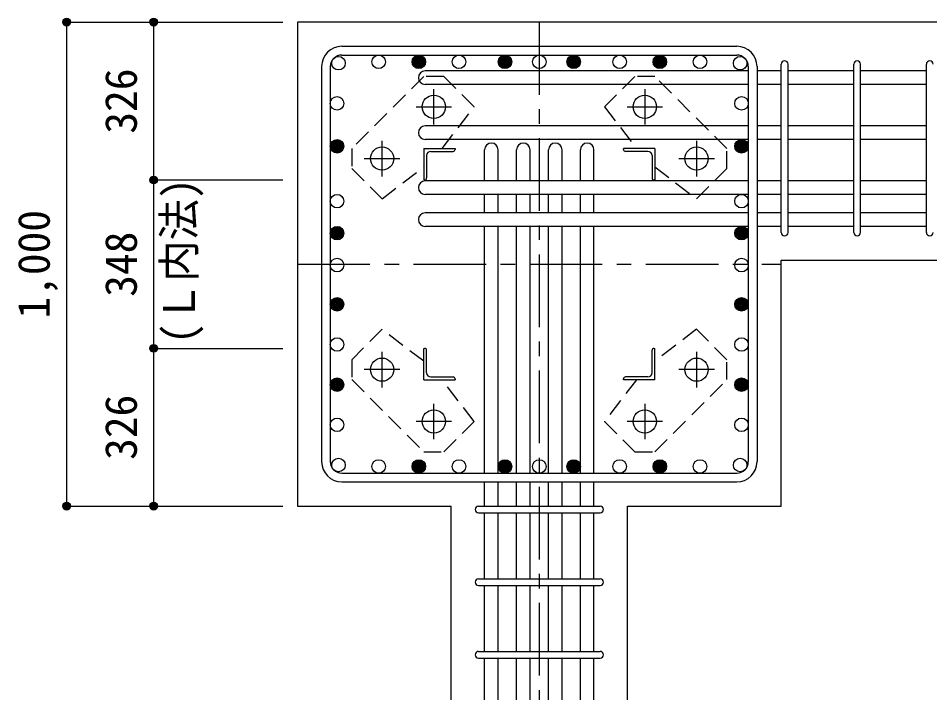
# Model space of a CAD drawing. Units: millimetres at full size, sheet at 1:30. Extents: x -5973 to 5954, y -4195 to 4201.
# Drawn here: x -525 to 1359, y 1623 to 3031 of the extents above; entities that cross this region are included whole.
import ezdxf
from ezdxf.enums import TextEntityAlignment as Align

# ---------------------------------------------------------------- set-up
doc = ezdxf.new("R2010")
doc.units = ezdxf.units.MM
doc.header["$LTSCALE"] = 30
doc.header["$PDMODE"] = 32
doc.header["$PDSIZE"] = 15
doc.linetypes.add('CHAIN1', pattern=[8, 5, -1, 1, -1])
doc.linetypes.add('DASHED1', pattern=[1.8, 1.2, -0.6])
for name, color, linetype in [('0-1', 2, 'Continuous'), ('0-2', 4, 'Continuous'), ('0-3', 4, 'Continuous'), ('0-4', 7, 'Continuous'), ('0-5', 7, 'Continuous'), ('0-6', 7, 'Continuous'), ('0-7', 4, 'Continuous'), ('0-9', 4, 'DASHED1'), ('0-D', 4, 'Continuous')]:
    doc.layers.add(name, color=color, linetype=linetype)
doc.styles.add('ＭＳ ゴシック', font='')
doc.styles.get('ＭＳ ゴシック').set_extended_font_data('MS Gothic')

msp = doc.modelspace()

# ---------------------------------------------------------------- linework, layer by layer
at = {"layer": '0-1'}
for p, q in [((52.44, 3023.3), (52.44, 2023.3)), ((1452.44, 3023.3), (52.44, 3023.3)), ((1052.44, 2531.8), (1452.44, 2531.8)), ((1052.44, 2023.3), (1052.44, 2531.8)), ((52.44, 2023.3), (369.94, 2023.3)), ((369.94, 1623.3), (369.94, 2023.3))]:
    msp.add_line(p, q, dxfattribs=at)
msp.add_lwpolyline([(734.94, 1623.3), (734.94, 2023.3), (1052.44, 2023.3)], dxfattribs=at)
at = {"layer": '0-2', "linetype": 'CHAIN1'}
for p, q in [((334.44, 2811.6), (334.44, 2885.1)), ((770.44, 2885.1), (770.44, 2811.6)), ((297.64, 2848.3), (371.14, 2848.3)), ((733.74, 2848.3), (807.24, 2848.3)), ((227.44, 2704.6), (227.44, 2778.1)), ((877.44, 2778.1), (877.44, 2704.6)), ((190.64, 2741.3), (264.14, 2741.3)), ((840.74, 2741.3), (914.24, 2741.3)), ((227.44, 2268.5), (227.44, 2342)), ((877.44, 2342), (877.44, 2268.5)), ((264.14, 2305.3), (190.64, 2305.3)), ((914.24, 2305.3), (840.74, 2305.3)), ((334.44, 2161.5), (334.44, 2235)), ((770.44, 2235), (770.44, 2161.5)), ((371.14, 2198.3), (297.64, 2198.3)), ((807.24, 2198.3), (733.74, 2198.3))]:
    msp.add_line(p, q, dxfattribs=at)
at = {"layer": '0-2'}
for p, q in [((313.44, 2762.3), (378.44, 2762.3)), ((313.44, 2762.3), (313.44, 2697.3)), ((327.94, 2756.3), (374.44, 2756.3)), ((378.44, 2762.3), (378.44, 2760.3)), ((791.44, 2762.3), (726.44, 2762.3)), ((726.44, 2760.3), (726.44, 2762.3)), ((776.94, 2756.3), (730.44, 2756.3)), ((791.44, 2762.3), (791.44, 2697.3)), ((319.44, 2747.8), (319.44, 2701.3)), ((785.44, 2747.8), (785.44, 2701.3)), ((315.44, 2697.3), (313.44, 2697.3)), ((791.44, 2697.3), (789.44, 2697.3)), ((313.44, 2349.3), (315.44, 2349.3)), ((313.44, 2284.3), (313.44, 2349.3)), ((319.44, 2298.8), (319.44, 2345.3)), ((785.44, 2298.8), (785.44, 2345.3)), ((789.44, 2349.3), (791.44, 2349.3)), ((791.44, 2284.3), (791.44, 2349.3)), ((313.44, 2284.3), (378.44, 2284.3)), ((327.94, 2290.3), (374.44, 2290.3)), ((378.44, 2286.3), (378.44, 2284.3)), ((726.44, 2284.3), (726.44, 2286.3)), ((791.44, 2284.3), (726.44, 2284.3)), ((776.94, 2290.3), (730.44, 2290.3))]:
    msp.add_line(p, q, dxfattribs=at)
at = {"layer": '0-2', "color": 3}
for centre in [(334.44, 2848.3), (770.44, 2848.3), (227.44, 2741.3), (877.44, 2741.3), (227.44, 2305.3), (877.44, 2305.3), (334.44, 2198.3), (770.44, 2198.3)]:
    msp.add_circle(centre, 24, dxfattribs=at)
at = {"layer": '0-2'}
for centre, radius, start, end in [((327.94, 2747.8), 8.5, 90, 180), ((374.44, 2760.3), 4, 270, 0), ((730.44, 2760.3), 4, 180, 270), ((776.94, 2747.8), 8.5, 0, 90), ((315.44, 2701.3), 4, 270, 0), ((789.44, 2701.3), 4, 180, 270), ((315.44, 2345.3), 4, 0, 90), ((789.44, 2345.3), 4, 90, 180), ((327.94, 2298.8), 8.5, 180, 270), ((776.94, 2298.8), 8.5, 270, 0), ((374.44, 2286.3), 4, 0, 90), ((730.44, 2286.3), 4, 90, 180)]:
    msp.add_arc(centre, radius, start, end, dxfattribs=at)
at = {"layer": '0-3', "color": 3}
for centre in [(137.37, 2938.37), (220.38, 2941.3), (303.39, 2941.3), (303.39, 2941.3), (386.41, 2941.3), (481.44, 2941.3), (552.44, 2941.3), (623.44, 2941.3), (623.44, 2941.3), (718.47, 2941.3), (801.48, 2941.3), (801.48, 2941.3), (884.49, 2941.3), (967.51, 2938.37), (134.44, 2855.36), (970.44, 2855.36), (134.44, 2766.83), (134.44, 2766.83), (970.44, 2766.83), (970.44, 2766.83), (134.44, 2653.3), (970.44, 2653.3), (134.44, 2587.3), (134.44, 2587.3), (970.44, 2587.3), (970.44, 2587.3), (134.44, 2521.3), (970.44, 2521.3), (134.44, 2440.29), (970.44, 2440.29), (134.44, 2357.27), (970.44, 2357.27), (134.44, 2274.26), (134.44, 2274.26), (970.44, 2274.26), (970.44, 2274.26), (134.44, 2191.24), (970.44, 2191.24), (137.37, 2108.23), (220.38, 2105.3), (303.39, 2105.3), (303.39, 2105.3), (386.41, 2105.3), (481.44, 2105.3), (552.44, 2105.3), (623.44, 2105.3), (623.44, 2105.3), (718.47, 2105.3), (801.48, 2105.3), (801.48, 2105.3), (884.49, 2105.3), (967.51, 2108.23)]:
    msp.add_circle(centre, 14, dxfattribs=at)
at = {"layer": '0-3'}
for centre, radius in [((303.39, 2941.3), 14), ((303.39, 2941.3), 12.6), ((303.39, 2941.3), 11.2), ((303.39, 2941.3), 9.8), ((303.39, 2941.3), 8.4), ((303.39, 2941.3), 7), ((303.39, 2941.3), 5.6), ((303.39, 2941.3), 4.2), ((303.39, 2941.3), 2.8), ((303.39, 2941.3), 1.4), ((481.44, 2941.3), 14), ((481.44, 2941.3), 12.6), ((481.44, 2941.3), 11.2), ((481.44, 2941.3), 9.8), ((481.44, 2941.3), 8.4), ((481.44, 2941.3), 7), ((481.44, 2941.3), 5.6), ((481.44, 2941.3), 4.2), ((481.44, 2941.3), 2.8), ((481.44, 2941.3), 1.4), ((623.44, 2941.3), 14), ((623.44, 2941.3), 12.6), ((623.44, 2941.3), 11.2), ((623.44, 2941.3), 9.8), ((623.44, 2941.3), 8.4), ((623.44, 2941.3), 7), ((623.44, 2941.3), 5.6), ((623.44, 2941.3), 4.2), ((623.44, 2941.3), 2.8), ((623.44, 2941.3), 1.4), ((801.48, 2941.3), 14), ((801.48, 2941.3), 12.6), ((801.48, 2941.3), 11.2), ((801.48, 2941.3), 9.8), ((801.48, 2941.3), 8.4), ((801.48, 2941.3), 7), ((801.48, 2941.3), 5.6), ((801.48, 2941.3), 4.2), ((801.48, 2941.3), 2.8), ((801.48, 2941.3), 1.4), ((134.44, 2766.83), 14), ((134.44, 2766.83), 12.6), ((134.44, 2766.83), 11.2), ((134.44, 2766.83), 9.8), ((134.44, 2766.83), 8.4), ((134.44, 2766.83), 7), ((134.44, 2766.83), 5.6), ((134.44, 2766.83), 4.2), ((134.44, 2766.83), 2.8), ((970.44, 2766.83), 14), ((970.44, 2766.83), 12.6), ((970.44, 2766.83), 11.2), ((970.44, 2766.83), 9.8), ((970.44, 2766.83), 8.4), ((970.44, 2766.83), 7), ((970.44, 2766.83), 5.6), ((970.44, 2766.83), 4.2), ((970.44, 2766.83), 2.8), ((134.44, 2766.83), 1.4), ((970.44, 2766.83), 1.4), ((134.44, 2587.3), 14), ((970.44, 2587.3), 14), ((134.44, 2587.3), 12.6), ((134.44, 2587.3), 11.2), ((134.44, 2587.3), 9.8), ((134.44, 2587.3), 8.4), ((134.44, 2587.3), 7), ((134.44, 2587.3), 5.6), ((134.44, 2587.3), 4.2), ((134.44, 2587.3), 2.8), ((134.44, 2587.3), 1.4), ((970.44, 2587.3), 12.6), ((970.44, 2587.3), 11.2), ((970.44, 2587.3), 9.8), ((970.44, 2587.3), 8.4), ((970.44, 2587.3), 7), ((970.44, 2587.3), 5.6), ((970.44, 2587.3), 4.2), ((970.44, 2587.3), 2.8), ((970.44, 2587.3), 1.4), ((134.44, 2440.29), 14), ((134.44, 2440.29), 12.6), ((134.44, 2440.29), 11.2), ((134.44, 2440.29), 9.8), ((970.44, 2440.29), 14), ((970.44, 2440.29), 12.6), ((970.44, 2440.29), 11.2), ((970.44, 2440.29), 9.8), ((134.44, 2440.29), 8.4), ((134.44, 2440.29), 7), ((134.44, 2440.29), 5.6), ((134.44, 2440.29), 4.2), ((134.44, 2440.29), 2.8), ((134.44, 2440.29), 1.4), ((970.44, 2440.29), 8.4), ((970.44, 2440.29), 7), ((970.44, 2440.29), 5.6), ((970.44, 2440.29), 4.2), ((970.44, 2440.29), 2.8), ((970.44, 2440.29), 1.4), ((134.44, 2274.26), 14), ((134.44, 2274.26), 12.6), ((134.44, 2274.26), 11.2), ((134.44, 2274.26), 9.8), ((134.44, 2274.26), 8.4), ((134.44, 2274.26), 7), ((134.44, 2274.26), 5.6), ((970.44, 2274.26), 14), ((970.44, 2274.26), 12.6), ((970.44, 2274.26), 11.2), ((970.44, 2274.26), 9.8), ((970.44, 2274.26), 8.4), ((970.44, 2274.26), 7), ((970.44, 2274.26), 5.6), ((134.44, 2274.26), 4.2), ((134.44, 2274.26), 2.8), ((134.44, 2274.26), 1.4), ((970.44, 2274.26), 4.2), ((970.44, 2274.26), 2.8), ((970.44, 2274.26), 1.4), ((303.39, 2105.3), 14), ((303.39, 2105.3), 12.6), ((303.39, 2105.3), 11.2), ((303.39, 2105.3), 9.8), ((303.39, 2105.3), 8.4), ((303.39, 2105.3), 7), ((303.39, 2105.3), 5.6), ((481.44, 2105.3), 14), ((481.44, 2105.3), 12.6), ((481.44, 2105.3), 11.2), ((481.44, 2105.3), 9.8), ((481.44, 2105.3), 8.4), ((481.44, 2105.3), 7), ((481.44, 2105.3), 5.6), ((623.44, 2105.3), 14), ((623.44, 2105.3), 12.6), ((623.44, 2105.3), 11.2), ((623.44, 2105.3), 9.8), ((623.44, 2105.3), 8.4), ((623.44, 2105.3), 7), ((623.44, 2105.3), 5.6), ((801.48, 2105.3), 14), ((801.48, 2105.3), 12.6), ((801.48, 2105.3), 11.2), ((801.48, 2105.3), 9.8), ((801.48, 2105.3), 8.4), ((801.48, 2105.3), 7), ((801.48, 2105.3), 5.6), ((303.39, 2105.3), 4.2), ((303.39, 2105.3), 2.8), ((303.39, 2105.3), 1.4), ((481.44, 2105.3), 4.2), ((481.44, 2105.3), 2.8), ((481.44, 2105.3), 1.4), ((623.44, 2105.3), 4.2), ((623.44, 2105.3), 2.8), ((623.44, 2105.3), 1.4), ((801.48, 2105.3), 4.2), ((801.48, 2105.3), 2.8), ((801.48, 2105.3), 1.4)]:
    msp.add_circle(centre, radius, dxfattribs=at)
at = {"layer": '0-4'}
for p, q in [((144.44, 2973.3), (960.44, 2973.3)), ((144.44, 2955.3), (960.44, 2955.3)), ((102.44, 2931.3), (102.44, 2115.3)), ((120.44, 2931.3), (120.44, 2115.3)), ((984.44, 2931.3), (984.44, 2115.3)), ((1002.44, 2931.3), (1002.44, 2115.3)), ((144.44, 2091.3), (960.44, 2091.3)), ((144.44, 2073.3), (960.44, 2073.3))]:
    msp.add_line(p, q, dxfattribs=at)
for centre, radius, start, end in [((144.44, 2931.3), 42, 90, 180), ((960.44, 2931.3), 42, 0, 90), ((144.44, 2931.3), 24, 90, 180), ((960.44, 2931.3), 24, 0, 90), ((144.44, 2115.3), 42, 180, 270), ((144.44, 2115.3), 24, 180, 270), ((960.44, 2115.3), 42, 270, 0), ((960.44, 2115.3), 24, 270, 0)]:
    msp.add_arc(centre, radius, start, end, dxfattribs=at)
at = {"layer": '0-5'}
for p, q in [((984.44, 2922.37), (316.44, 2922.37)), ((1052.44, 2922.37), (1002.44, 2922.37)), ((1202.44, 2922.37), (1066.44, 2922.37)), ((1352.44, 2922.37), (1216.44, 2922.37)), ((984.44, 2894.37), (316.44, 2894.37)), ((1052.44, 2894.37), (1002.44, 2894.37)), ((1202.44, 2894.37), (1066.44, 2894.37)), ((1352.44, 2894.37), (1216.44, 2894.37)), ((984.44, 2808.83), (316.44, 2808.83)), ((1052.44, 2808.83), (1002.44, 2808.83)), ((1202.44, 2808.83), (1066.44, 2808.83)), ((1352.44, 2808.83), (1216.44, 2808.83)), ((984.44, 2780.83), (316.44, 2780.83)), ((1052.44, 2780.83), (1002.44, 2780.83)), ((1202.44, 2780.83), (1066.44, 2780.83)), ((1352.44, 2780.83), (1216.44, 2780.83)), ((439.44, 2695.3), (439.44, 2759.3)), ((467.44, 2695.3), (467.44, 2759.3)), ((505.44, 2695.3), (505.44, 2759.3)), ((533.44, 2695.3), (533.44, 2759.3)), ((571.44, 2695.3), (571.44, 2759.3)), ((599.44, 2695.3), (599.44, 2759.3)), ((637.44, 2695.3), (637.44, 2759.3)), ((665.44, 2695.3), (665.44, 2759.3)), ((984.44, 2695.3), (316.44, 2695.3)), ((1052.44, 2695.3), (1002.44, 2695.3)), ((1202.44, 2695.3), (1066.44, 2695.3)), ((1352.44, 2695.3), (1216.44, 2695.3)), ((984.44, 2667.3), (316.44, 2667.3)), ((439.44, 2629.3), (439.44, 2667.3)), ((467.44, 2629.3), (467.44, 2667.3)), ((505.44, 2629.3), (505.44, 2667.3)), ((533.44, 2629.3), (533.44, 2667.3)), ((571.44, 2629.3), (571.44, 2667.3)), ((599.44, 2629.3), (599.44, 2667.3)), ((637.44, 2629.3), (637.44, 2667.3)), ((665.44, 2629.3), (665.44, 2667.3)), ((1052.44, 2667.3), (1002.44, 2667.3)), ((1202.44, 2667.3), (1066.44, 2667.3)), ((1352.44, 2667.3), (1216.44, 2667.3)), ((984.44, 2629.3), (316.44, 2629.3)), ((1052.44, 2629.3), (1002.44, 2629.3)), ((1202.44, 2629.3), (1066.44, 2629.3)), ((1352.44, 2629.3), (1216.44, 2629.3)), ((984.44, 2601.3), (316.44, 2601.3)), ((439.44, 2091.3), (439.44, 2601.3)), ((467.44, 2091.3), (467.44, 2601.3)), ((505.44, 2091.3), (505.44, 2601.3)), ((533.44, 2091.3), (533.44, 2601.3)), ((571.44, 2091.3), (571.44, 2601.3)), ((599.44, 2091.3), (599.44, 2601.3)), ((637.44, 2091.3), (637.44, 2601.3)), ((665.44, 2091.3), (665.44, 2601.3)), ((1052.44, 2601.3), (1002.44, 2601.3)), ((1202.44, 2601.3), (1066.44, 2601.3)), ((1352.44, 2601.3), (1216.44, 2601.3)), ((439.44, 2023.3), (439.44, 2073.3)), ((467.44, 2023.3), (467.44, 2073.3)), ((505.44, 2023.3), (505.44, 2073.3)), ((533.44, 2023.3), (533.44, 2073.3)), ((571.44, 2023.3), (571.44, 2073.3)), ((599.44, 2023.3), (599.44, 2073.3)), ((637.44, 2023.3), (637.44, 2073.3)), ((665.44, 2023.3), (665.44, 2073.3)), ((439.44, 1873.3), (439.44, 2009.3)), ((467.44, 1873.3), (467.44, 2009.3)), ((505.44, 1873.3), (505.44, 2009.3)), ((533.44, 1873.3), (533.44, 2009.3)), ((571.44, 1873.3), (571.44, 2009.3)), ((599.44, 1873.3), (599.44, 2009.3)), ((637.44, 1873.3), (637.44, 2009.3)), ((665.44, 1873.3), (665.44, 2009.3)), ((439.44, 1723.3), (439.44, 1859.3)), ((467.44, 1723.3), (467.44, 1859.3)), ((505.44, 1723.3), (505.44, 1859.3)), ((533.44, 1723.3), (533.44, 1859.3)), ((571.44, 1723.3), (571.44, 1859.3)), ((599.44, 1723.3), (599.44, 1859.3)), ((637.44, 1723.3), (637.44, 1859.3)), ((665.44, 1723.3), (665.44, 1859.3)), ((439.44, 1623.3), (439.44, 1709.3)), ((467.44, 1623.3), (467.44, 1709.3)), ((505.44, 1623.3), (505.44, 1709.3)), ((533.44, 1623.3), (533.44, 1709.3)), ((571.44, 1623.3), (571.44, 1709.3)), ((599.44, 1623.3), (599.44, 1709.3)), ((637.44, 1623.3), (637.44, 1709.3)), ((665.44, 1623.3), (665.44, 1709.3))]:
    msp.add_line(p, q, dxfattribs=at)
for centre, start, end in [((316.44, 2908.37), 90, 270), ((316.44, 2794.83), 90, 270), ((453.44, 2759.3), 0, 180), ((519.44, 2759.3), 0, 180), ((585.44, 2759.3), 0, 180), ((651.44, 2759.3), 0, 180), ((316.44, 2681.3), 90, 270), ((316.44, 2615.3), 90, 270)]:
    msp.add_arc(centre, 14, start, end, dxfattribs=at)
at = {"layer": '0-6'}
for p, q in [((1052.44, 2588.8), (1052.44, 2936.37)), ((1066.44, 2588.8), (1066.44, 2936.37)), ((1202.44, 2588.8), (1202.44, 2936.37)), ((1216.44, 2588.8), (1216.44, 2936.37)), ((1352.44, 2588.8), (1352.44, 2936.37)), ((426.94, 2023.3), (677.94, 2023.3)), ((426.94, 2009.3), (677.94, 2009.3)), ((426.94, 1873.3), (677.94, 1873.3)), ((426.94, 1859.3), (677.94, 1859.3)), ((426.94, 1723.3), (677.94, 1723.3)), ((426.94, 1709.3), (677.94, 1709.3))]:
    msp.add_line(p, q, dxfattribs=at)
for centre, start, end in [((1059.44, 2936.37), 0, 180), ((1059.44, 2936.37), 0, 180), ((1059.44, 2936.37), 0, 180), ((1059.44, 2936.37), 0, 180), ((1209.44, 2936.37), 0, 180), ((1359.44, 2936.37), 0, 180), ((1059.44, 2588.8), 180, 0), ((1059.44, 2588.8), 180, 0), ((1059.44, 2588.8), 180, 0), ((1059.44, 2588.8), 180, 0), ((1209.44, 2588.8), 180, 0), ((1359.44, 2588.8), 180, 0), ((426.94, 2016.3), 90, 270), ((426.94, 2016.3), 90, 270), ((426.94, 2016.3), 90, 270), ((426.94, 2016.3), 90, 270), ((677.94, 2016.3), 270, 90), ((677.94, 2016.3), 270, 90), ((677.94, 2016.3), 270, 90), ((677.94, 2016.3), 270, 90), ((426.94, 1866.3), 90, 270), ((677.94, 1866.3), 270, 90), ((426.94, 1716.3), 90, 270), ((677.94, 1716.3), 270, 90)]:
    msp.add_arc(centre, 7, start, end, dxfattribs=at)
at = {"layer": '0-9'}
for points in [[(313.84, 2911.1), (164.64, 2761.9), (164.64, 2720.9), (227.54, 2658), (313.44, 2724.1)], [(351.64, 2762.3), (417.74, 2848.2), (354.84, 2911.1), (313.84, 2911.1)], [(940.24, 2761.9), (791.04, 2911.1), (750.04, 2911.1), (687.14, 2848.2), (753.24, 2762.3)], [(791.44, 2724.1), (877.34, 2658), (940.24, 2720.9), (940.24, 2761.9)], [(313.44, 2322.5), (227.54, 2388.6), (164.64, 2325.7), (164.64, 2284.7)], [(791.04, 2135.5), (940.24, 2284.7), (940.24, 2325.7), (877.33, 2388.6), (791.43, 2322.5)], [(164.64, 2284.7), (313.84, 2135.5), (354.84, 2135.5), (417.74, 2198.4), (351.64, 2284.3)], [(753.23, 2284.3), (687.13, 2198.4), (750.04, 2135.5), (791.04, 2135.5)]]:
    msp.add_lwpolyline(points, dxfattribs=at)
at = {"layer": '0-D'}
for p, q in [((-424.6, 3023.3), (-424.6, 2023.3)), ((-424.6, 3023.3), (-244.6, 3023.3)), ((-424.6, 3023.3), (-244.6, 3023.3)), ((-244.6, 3023.3), (22.44, 3023.3)), ((-244.6, 3023.3), (22.44, 3023.3)), ((-244.6, 3023.3), (22.44, 3023.3)), ((-244.6, 2697.3), (-244.6, 3023.3)), ((-244.6, 3023.3), (22.44, 3023.3)), ((-244.6, 2349.3), (-244.6, 2697.3)), ((-244.6, 2697.3), (22.44, 2697.3)), ((-244.6, 2023.3), (-244.6, 2349.3)), ((-244.6, 2349.3), (22.44, 2349.3)), ((-424.6, 2023.3), (-244.6, 2023.3)), ((-244.6, 2023.3), (22.44, 2023.3)), ((-244.6, 2023.3), (22.44, 2023.3))]:
    msp.add_line(p, q, dxfattribs=at)
at = {"layer": '0-D', "linetype": 'CHAIN1'}
for p, q in [((552.44, 3023.3), (552.44, 1623.3)), ((52.44, 2523.3), (1052.44, 2523.3))]:
    msp.add_line(p, q, dxfattribs=at)
at = {"layer": '0-D'}
for centre, radius in [((-424.6, 3023.3), 8), ((-424.6, 3023.3), 7.2), ((-424.6, 3023.3), 6.4), ((-424.6, 3023.3), 5.6), ((-424.6, 3023.3), 4.8), ((-424.6, 3023.3), 4), ((-424.6, 3023.3), 3.2), ((-424.6, 3023.3), 2.4), ((-424.6, 3023.3), 1.6), ((-424.6, 3023.3), 0.8), ((-244.6, 3023.3), 8), ((-244.6, 3023.3), 7.2), ((-244.6, 3023.3), 6.4), ((-244.6, 3023.3), 5.6), ((-244.6, 3023.3), 4.8), ((-244.6, 3023.3), 4), ((-244.6, 3023.3), 3.2), ((-244.6, 3023.3), 2.4), ((-244.6, 3023.3), 1.6), ((-244.6, 3023.3), 0.8), ((-244.6, 2697.3), 8), ((-244.6, 2697.3), 7.2), ((-244.6, 2697.3), 6.4), ((-244.6, 2697.3), 5.6), ((-244.6, 2697.3), 4.8), ((-244.6, 2697.3), 4), ((-244.6, 2697.3), 3.2), ((-244.6, 2697.3), 2.4), ((-244.6, 2697.3), 1.6), ((-244.6, 2697.3), 0.8), ((-244.6, 2349.3), 8), ((-244.6, 2349.3), 7.2), ((-244.6, 2349.3), 6.4), ((-244.6, 2349.3), 5.6), ((-244.6, 2349.3), 4.8), ((-244.6, 2349.3), 4), ((-244.6, 2349.3), 3.2), ((-244.6, 2349.3), 2.4), ((-244.6, 2349.3), 1.6), ((-244.6, 2349.3), 0.8), ((-424.6, 2023.3), 8), ((-424.6, 2023.3), 7.2), ((-424.6, 2023.3), 6.4), ((-424.6, 2023.3), 5.6), ((-424.6, 2023.3), 4.8), ((-424.6, 2023.3), 4), ((-424.6, 2023.3), 3.2), ((-424.6, 2023.3), 2.4), ((-424.6, 2023.3), 1.6), ((-424.6, 2023.3), 0.8), ((-244.6, 2023.3), 8), ((-244.6, 2023.3), 7.2), ((-244.6, 2023.3), 6.4), ((-244.6, 2023.3), 5.6), ((-244.6, 2023.3), 4.8), ((-244.6, 2023.3), 4), ((-244.6, 2023.3), 3.2), ((-244.6, 2023.3), 2.4), ((-244.6, 2023.3), 1.6), ((-244.6, 2023.3), 0.8)]:
    msp.add_circle(centre, radius, dxfattribs=at)
at = {"layer": '0-D', "color": 7}
for p in [(-424.6, 3023.3), (-244.6, 3023.3), (-244.6, 2697.3), (-244.6, 2349.3), (-424.6, 2023.3), (-244.6, 2023.3)]:
    msp.add_point(p, dxfattribs=at)

# ---------------------------------------------------------------- texts
at = {"layer": '0-7', "style": 'ＭＳ ゴシック', "width": 0.95}
msp.add_text('(Ｌ内法)', height=65.98, rotation=90, dxfattribs=at).set_placement((-139.55, 2358.7), align=Align.BOTTOM_LEFT)
at = {"layer": '0-D', "style": 'ＭＳ ゴシック'}
for s, p in [('326', (-259.6, 2792.8)), ('1,000', (-439.6, 2410.8)), ('348', (-259.6, 2455.8)), ('326', (-259.6, 2118.8))]:
    msp.add_text(s, height=65.98, rotation=90, dxfattribs=at).set_placement(p, align=Align.BOTTOM_LEFT)

doc.saveas('drawing.dxf')
